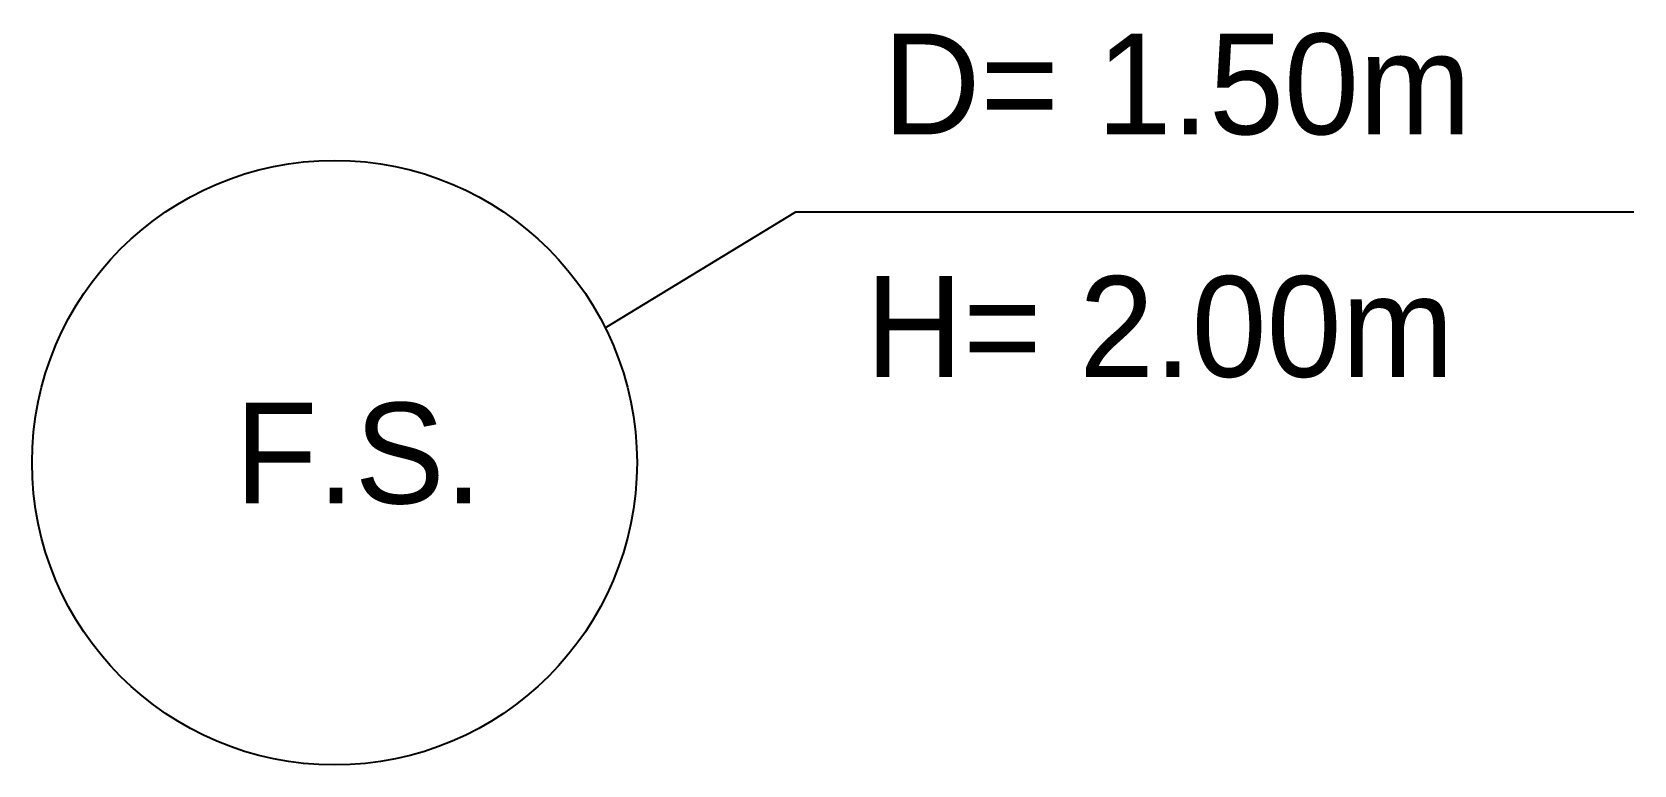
# Model space of a CAD drawing. Header units: millimetres. Extents: x 269.71 to 273.68, y 163.82 to 165.63.
import ezdxf

# ---------------------------------------------------------------- set-up
doc = ezdxf.new("R2010")
doc.units = ezdxf.units.MM
doc.styles.get("Standard").update_dxf_attribs({"font": 'stylu.ttf'})

msp = doc.modelspace()

# ---------------------------------------------------------------- linework, layer by layer
at = {"color": 1}
for p, q in [((271.1303, 164.8995), (271.6028, 165.1872)), ((271.6028, 165.1872), (273.6809, 165.1872))]:
    msp.add_line(p, q, dxfattribs=at)
msp.add_circle((270.459, 164.5651), 0.75)

# ---------------------------------------------------------------- texts
at = {"color": 7}
for s, p in [('D= 1.50m', (271.8189, 165.3797)), ('H= 2.00m', (271.7757, 164.7779)), ('F.S.', (270.2121, 164.4638))]:
    msp.add_text(s, height=0.25, dxfattribs=at).set_placement(p)

doc.saveas('drawing.dxf')
